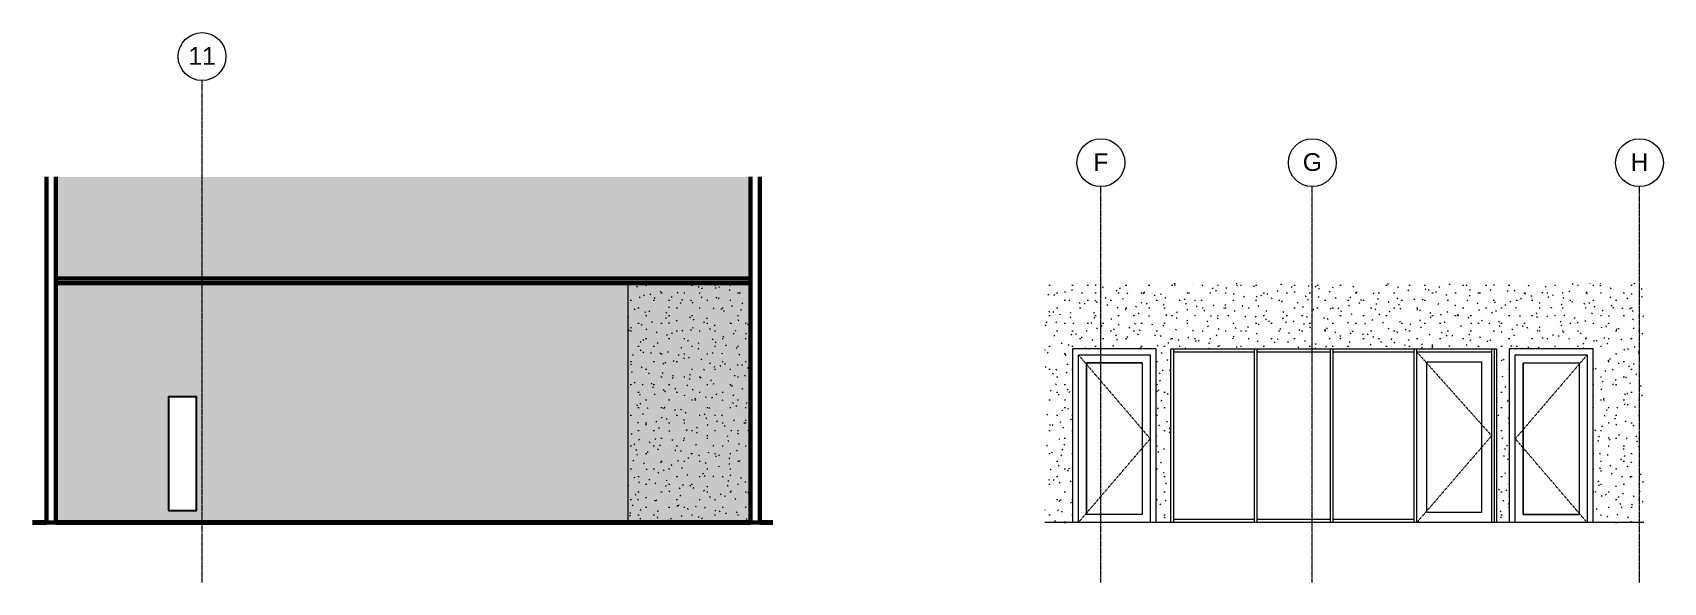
# Model space of a CAD drawing. Header units: inches. Extents: x -1667 to 6650, y -30 to 273.
# Drawn here: x 1541 to 2359, y -30 to 246 of the extents above; entities that cross this region are included whole.
import ezdxf

# ---------------------------------------------------------------- set-up
doc = ezdxf.new("R2010")
doc.units = ezdxf.units.IN
doc.header["$MEASUREMENT"] = 0
doc.linetypes.add('Dash 1_16_', pattern=[0.125, 0.0625, -0.0625])
doc.linetypes.add('Grid Line 1_2_', pattern=[0.875, 0.5, -0.125, 0.125, -0.125])
for name, color, linetype, lineweight in [('A-CLNG', 13, 'Continuous', 18), ('A-DOOR', 31, 'Continuous', 18), ('A-DOOR-FRAM', 31, 'Continuous', 9), ('A-DOOR-GLAZ', 31, 'Continuous', 9), ('A-GLAZ-CWMG', 51, 'Continuous', 9), ('A-WALL', 113, 'Continuous', 18), ('A-WALL-PATT', 111, 'Continuous', 18), ('C-BLDG-PADS', 91, 'Continuous', 9), ('C-TOPO', 7, 'Continuous', 9), ('I-WALL', 2, 'Continuous', 18), ('Q-SPCQ', 91, 'Continuous', 9), ('S-GRID', 1, 'Continuous', 9), ('S-GRID-IDEN', 1, 'Continuous', 9)]:
    doc.layers.add(name, color=color, linetype=linetype, lineweight=lineweight)
doc.styles.add('Arial', font='arial.ttf', dxfattribs={"height": 8.851796})
pattern_1 = [(0, (-2283.209, 0), (15.36, 3.84), [0.634, -10.886, 0.634, -10.886, -61.44]), (0, (-2283.209, 0), (15.36, 3.84), [-23.04, 0.634, -22.406, 0.634, -10.886, -26.88]), (0, (-2283.209, 0), (15.36, 3.84), [-57.6, 0.634, -7.046, 0.634, -18.566]), (120, (-2277.449, 1.92), (-11.0055376, 11.3821502), [0.634, -10.886, 0.634, -10.886, -61.44]), (120, (-2277.449, 1.92), (-11.0055376, 11.3821502), [-23.04, 0.634, -22.406, 0.634, -10.886, -26.88]), (120, (-2277.449, 1.92), (-11.0055376, 11.3821502), [-57.6, 0.634, -7.046, 0.634, -18.566]), (240, (-2275.529, 9.6), (-4.3544624, -15.2221502), [0.634, -10.886, 0.634, -10.886, -61.44]), (240, (-2275.529, 9.6), (-4.3544624, -15.2221502), [-23.04, 0.634, -22.406, 0.634, -10.886, -26.88]), (240, (-2275.529, 9.6), (-4.3544624, -15.2221502), [-57.6, 0.634, -7.046, 0.634, -18.566])]

# ---------------------------------------------------------------- blocks, each defined once
blk = doc.blocks.new('Grid - Grid Head - Circle-50561-WareHouse Office - South Elevation')
at = {"layer": 'S-GRID-IDEN', "color": 7}
blk.add_circle((-1040.31, 233.55), 12, dxfattribs=at)
blk = doc.blocks.new('Open Source Metal Building_Exterior_rvt-8-WareHouse Office - South Elevation')
at = {"layer": 'C-TOPO', "color": 10, "lineweight": 80}
for p, q in [((-1125.26, 0), (-1118.36, 0)), ((-1113.61, 0), (-765.36, 0)), ((-760.61, 0), (-754.16, 0))]:
    blk.add_line(p, q, dxfattribs=at)
at = {"layer": 'C-TOPO'}
for p, q in [((-1125.26, 0), (-1118.36, 0)), ((-1113.61, 0), (-765.36, 0)), ((-760.61, 0), (-754.16, 0))]:
    blk.add_line(p, q, dxfattribs=at)
at = {"layer": 'S-GRID', "linetype": 'Grid Line 1_2_'}
blk.add_line((-1040.31, -30), (-1040.31, 221.55), dxfattribs=at)
at = {"layer": 'S-GRID-IDEN', "insert": (-1040.31, 238.27), "char_height": 8.852, "width": 16.416, "attachment_point": 2, "line_spacing_factor": 0.938532, "style": 'Arial', "bg_fill": 3, "box_fill_scale": 1.25, "bg_fill_color": 0, "bg_fill_transparency": 0}
blk.add_mtext('11', dxfattribs=at)
at = {"color": 130, "lineweight": 5}
blk.add_blockref('Grid - Grid Head - Circle-50561-WareHouse Office - South Elevation', (0, 0), dxfattribs=at)
blk = doc.blocks.new('Dispenser_Disposal-Paper-Frost_Products_LTD_-Recessed-400A - Steel-Stainless-664721-WareHouse Office - South Elevation')
at = {"layer": 'Q-SPCQ', "lineweight": 30}
for p, q in [((-1056.98, 5.96), (-1056.98, 63.16)), ((-1056.91, 63.24), (-1043.31, 63.24)), ((-1043.23, 63.16), (-1043.23, 5.96)), ((-1043.31, 5.89), (-1056.91, 5.89))]:
    blk.add_line(p, q, dxfattribs=at)
for centre, start, end in [((-1056.91, 63.16), 90, 180), ((-1043.31, 63.16), 0, 90), ((-1056.91, 5.96), 180, 270), ((-1043.31, 5.96), 270, 0)]:
    blk.add_arc(centre, 0.0768, start, end, dxfattribs=at)
blk = doc.blocks.new('Grid - Grid Head - Circle-50561-OFFICE - EAST ELEVATION')
at = {"layer": 'S-GRID-IDEN', "color": 7}
blk.add_circle((1010.46, 180.37), 12, dxfattribs=at)
blk = doc.blocks.new('Open Source Metal Building_Exterior_rvt-9-OFFICE - EAST ELEVATION')
at = {"layer": 'C-BLDG-PADS', "color": 250, "lineweight": 18}
blk.add_line((1176.66, 0), (876.4, 0), dxfattribs=at)
at = {"layer": 'S-GRID', "linetype": 'Grid Line 1_2_'}
for p, q in [((904.46, -30), (904.46, 168.38)), ((1010.46, -30), (1010.46, 168.38)), ((1174.46, -30), (1174.46, 168.38))]:
    blk.add_line(p, q, dxfattribs=at)
at = {"layer": 'S-GRID-IDEN', "char_height": 8.85, "attachment_point": 2, "line_spacing_factor": 0.938532, "style": 'Arial', "bg_fill": 3, "box_fill_scale": 1.25, "bg_fill_color": 0, "bg_fill_transparency": 0}
for s, insert, width in [('F', (904.46, 185.09), 8.964), ('G', (1010.46, 185.09), 11.448), ('H', (1174.46, 185.09), 10.584)]:
    blk.add_mtext(s, dxfattribs=dict(at, insert=insert, width=width))
at = {"color": 130, "lineweight": 5}
for p in [(-106, 0), (0, 0), (164, 0)]:
    blk.add_blockref('Grid - Grid Head - Circle-50561-OFFICE - EAST ELEVATION', p, dxfattribs=at)
blk = doc.blocks.new('Single-Glass 1 - 36_ x 84_-564716-OFFICE - EAST ELEVATION')
at = {"layer": 'A-DOOR', "linetype": 'Dash 1_16_', "lineweight": 9}
for p in [(1148.21, 84), (1148.21, 0)]:
    blk.add_line(p, (1112.21, 42), dxfattribs=at)
at = {"layer": 'A-DOOR', "lineweight": 9}
for p, q in [((1116.21, 4), (1116.21, 80)), ((1116.21, 80), (1144.21, 80)), ((1144.21, 80), (1144.21, 4)), ((1144.21, 4), (1116.21, 4))]:
    blk.add_line(p, q, dxfattribs=at)
at = {"layer": 'A-DOOR-FRAM'}
for p, q in [((1151.21, 87), (1109.21, 87)), ((1109.21, 87), (1109.21, 0)), ((1112.21, 84), (1148.21, 84)), ((1112.21, 0), (1112.21, 84)), ((1148.21, 84), (1148.21, 0)), ((1151.21, 0), (1151.21, 87))]:
    blk.add_line(p, q, dxfattribs=at)
at = {"layer": 'A-DOOR-GLAZ'}
for p, q in [((1116.21, 80), (1144.21, 80)), ((1116.21, 80), (1116.21, 4)), ((1144.21, 80), (1144.21, 4)), ((1116.21, 4), (1144.21, 4))]:
    blk.add_line(p, q, dxfattribs=at)
blk = doc.blocks.new('Rectangular Mullion - 2_5_ x 5_ rectangular-700947-OFFICE - EAST ELEVATION')
at = {"layer": 'A-GLAZ-CWMG'}
for p, q in [((941.09, 0), (941.09, 1.5)), ((981.34, 1.5), (941.09, 1.5)), ((981.34, 1.5), (981.34, 0))]:
    blk.add_line(p, q, dxfattribs=at)
blk = doc.blocks.new('Rectangular Mullion - 2_5_ x 5_ rectangular-612077-OFFICE - EAST ELEVATION')
at = {"layer": 'A-GLAZ-CWMG'}
blk.add_line((941.09, 0), (941.09, 87), dxfattribs=at)
blk = doc.blocks.new('Rectangular Mullion - 2_5_ x 5_ rectangular-700948-OFFICE - EAST ELEVATION')
at = {"layer": 'A-GLAZ-CWMG'}
for p, q in [((941.09, 85.5), (941.09, 87)), ((941.09, 85.5), (981.34, 85.5)), ((981.34, 87), (981.34, 85.5))]:
    blk.add_line(p, q, dxfattribs=at)
blk = doc.blocks.new('Rectangular Mullion - 2_5_ x 5_ rectangular-700949-OFFICE - EAST ELEVATION')
at = {"layer": 'A-GLAZ-CWMG'}
for p, q in [((982.84, 85.5), (982.84, 87)), ((982.84, 85.5), (1019.34, 85.5)), ((1019.34, 87), (1019.34, 85.5))]:
    blk.add_line(p, q, dxfattribs=at)
blk = doc.blocks.new('Rectangular Mullion - 2_5_ x 5_ rectangular-700950-OFFICE - EAST ELEVATION')
at = {"layer": 'A-GLAZ-CWMG'}
for p, q in [((1062.84, 85.5), (1062.84, 87)), ((1062.84, 85.5), (1100.34, 85.5)), ((1100.34, 87), (1100.34, 85.5))]:
    blk.add_line(p, q, dxfattribs=at)
blk = doc.blocks.new('Rectangular Mullion - 2_5_ x 5_ rectangular-700951-OFFICE - EAST ELEVATION')
at = {"layer": 'A-GLAZ-CWMG'}
for p, q in [((982.84, 0), (982.84, 1.5)), ((1019.34, 1.5), (982.84, 1.5)), ((1019.34, 1.5), (1019.34, 0))]:
    blk.add_line(p, q, dxfattribs=at)
blk = doc.blocks.new('Rectangular Mullion - 2_5_ x 5_ rectangular-700952-OFFICE - EAST ELEVATION')
at = {"layer": 'A-GLAZ-CWMG'}
for p, q in [((1020.84, 0), (1020.84, 1.5)), ((1061.34, 1.5), (1020.84, 1.5)), ((1061.34, 1.5), (1061.34, 0))]:
    blk.add_line(p, q, dxfattribs=at)
blk = doc.blocks.new('Rectangular Mullion - 2_5_ x 5_ rectangular-612075-OFFICE - EAST ELEVATION')
at = {"layer": 'A-GLAZ-CWMG'}
for p, q in [((981.34, 87), (981.34, 0)), ((982.84, 0), (982.84, 87))]:
    blk.add_line(p, q, dxfattribs=at)
blk = doc.blocks.new('Door_Single_Storefront - one-700958-OFFICE - EAST ELEVATION')
at = {"layer": 'A-DOOR', "linetype": 'Dash 1_16_', "lineweight": 9}
for p, q in [((1062.84, 85.5), (1100.34, 43.5)), ((1100.34, 43.5), (1062.84, 0))]:
    blk.add_line(p, q, dxfattribs=at)
at = {"layer": 'A-DOOR'}
for p, q in [((1067.84, 5), (1067.84, 80.5)), ((1067.84, 80.5), (1095.34, 80.5)), ((1095.34, 80.5), (1095.34, 5)), ((1095.34, 5), (1067.84, 5))]:
    blk.add_line(p, q, dxfattribs=at)
blk = doc.blocks.new('Rectangular Mullion - 2_5_ x 5_ rectangular-700953-OFFICE - EAST ELEVATION')
at = {"layer": 'A-GLAZ-CWMG'}
for p, q in [((1020.84, 85.5), (1020.84, 87)), ((1020.84, 85.5), (1061.34, 85.5)), ((1061.34, 87), (1061.34, 85.5))]:
    blk.add_line(p, q, dxfattribs=at)
blk = doc.blocks.new('Rectangular Mullion - 2_5_ x 5_ rectangular-614138-OFFICE - EAST ELEVATION')
at = {"layer": 'A-GLAZ-CWMG'}
for p, q in [((1100.34, 87), (1100.34, 0)), ((1101.84, 0), (1101.84, 87))]:
    blk.add_line(p, q, dxfattribs=at)
blk = doc.blocks.new('Single-Glass 1 - 36_ x 84_-564710-OFFICE - EAST ELEVATION')
at = {"layer": 'A-DOOR', "linetype": 'Dash 1_16_', "lineweight": 9}
for p in [(893.21, 84), (893.21, 0)]:
    blk.add_line(p, (929.21, 42), dxfattribs=at)
at = {"layer": 'A-DOOR', "lineweight": 9}
for p, q in [((897.21, 80), (925.21, 80)), ((897.21, 4), (897.21, 80)), ((925.21, 80), (925.21, 4)), ((925.21, 4), (897.21, 4))]:
    blk.add_line(p, q, dxfattribs=at)
at = {"layer": 'A-DOOR-FRAM'}
for p, q in [((932.21, 87), (890.21, 87)), ((890.21, 87), (890.21, 0)), ((893.21, 0), (893.21, 84)), ((893.21, 84), (929.21, 84)), ((929.21, 84), (929.21, 0)), ((932.21, 0), (932.21, 87))]:
    blk.add_line(p, q, dxfattribs=at)
at = {"layer": 'A-DOOR-GLAZ'}
for p, q in [((897.21, 80), (897.21, 4)), ((925.21, 80), (897.21, 80)), ((925.21, 80), (925.21, 4)), ((925.21, 4), (897.21, 4))]:
    blk.add_line(p, q, dxfattribs=at)

msp = doc.modelspace()

# ---------------------------------------------------------------- hatches: boundary and pattern name
at = {"layer": 'A-WALL-PATT', "lineweight": 9}
h = msp.add_hatch(dxfattribs=at)
h.set_pattern_fill('FP_21', color=256, style=0, pattern_type=2)
h.set_pattern_definition(pattern_1)
h.paths.add_polyline_path([(1548.31, 0), (1548.93, 0), (1548.93, 173.21), (1548.31, 173.21)], flags=0)
h = msp.add_hatch(dxfattribs=at)
h.set_pattern_fill('FP_21', color=256, style=0, pattern_type=2)
h.set_pattern_definition(pattern_1)
h.paths.add_polyline_path([(1552.43, 0), (1553.06, 0), (1553.06, 173.21), (1552.43, 173.21)], flags=0)
h = msp.add_hatch(dxfattribs=at)
h.set_pattern_fill('FP_20', color=256, style=0, pattern_type=2)
h.set_pattern_definition(pattern_1)
h.paths.add_polyline_path([(1726.96, 0), (1901.31, 0), (1901.31, 120), (1553.06, 120), (1553.06, 0), (1623.43, 0)], flags=0)
h.paths.add_polyline_path([(1609.76, 5.89), (1609.72, 5.9), (1609.68, 5.96), (1609.68, 63.16), (1609.76, 63.24), (1623.36, 63.24), (1623.43, 63.16), (1623.43, 5.96), (1623.36, 5.89), (1615.43, 5.89)], flags=0)
h.paths.add_polyline_path([(1582.4, 122.25), (1901.31, 122.25), (1901.31, 173.21), (1553.06, 173.21), (1553.06, 122.25)], flags=0)
h = msp.add_hatch(dxfattribs=at)
h.set_pattern_fill('FP_21', color=256, style=0, pattern_type=2)
h.set_pattern_definition(pattern_1)
h.paths.add_polyline_path([(1901.31, 0), (1901.93, 0), (1901.93, 173.21), (1901.31, 173.21)], flags=0)
h = msp.add_hatch(dxfattribs=at)
h.set_pattern_fill('FP_21', color=256, style=0, pattern_type=2)
h.set_pattern_definition(pattern_1)
h.paths.add_polyline_path([(1905.43, 0), (1906.06, 0), (1906.06, 173.21), (1905.43, 173.21)], flags=0)
h = msp.add_hatch(dxfattribs=at)
h.set_pattern_fill('FP_20', color=256, style=0, pattern_type=2)
h.set_pattern_definition(pattern_1)
h.paths.add_polyline_path([(1901.31, 0), (1901.31, 120), (1839.81, 120), (1839.81, 0)], flags=0)
h = msp.add_hatch(dxfattribs=at)
h.set_pattern_fill('FP_22', color=256, style=0, pattern_type=2)
h.set_pattern_definition([(0, (8, 0), (15.36, 3.84), [0.634, -10.886, 0.634, -10.886, -61.44]), (0, (8, 0), (15.36, 3.84), [-23.04, 0.634, -22.406, 0.634, -10.886, -26.88]), (0, (8, 0), (15.36, 3.84), [-57.6, 0.634, -7.046, 0.634, -18.566]), (120, (13.76, 1.92), (-11.0055376, 11.38215), [0.634, -10.886, 0.634, -10.886, -61.44]), (120, (13.76, 1.92), (-11.0055376, 11.38215), [-23.04, 0.634, -22.406, 0.634, -10.886, -26.88]), (120, (13.76, 1.92), (-11.0055376, 11.38215), [-57.6, 0.634, -7.046, 0.634, -18.566]), (240, (15.68, 9.6), (-4.3544624, -15.22215), [0.634, -10.886, 0.634, -10.886, -61.44]), (240, (15.68, 9.6), (-4.3544624, -15.22215), [-23.04, 0.634, -22.406, 0.634, -10.886, -26.88]), (240, (15.68, 9.6), (-4.3544624, -15.22215), [-57.6, 0.634, -7.046, 0.634, -18.566])])
h.paths.add_polyline_path([(2062.73, 0), (2062.73, 87), (2104.73, 87), (2104.73, 0), (2112.1, 0), (2112.1, 87), (2275.35, 87), (2275.35, 0), (2281.73, 0), (2281.73, 87), (2323.73, 87), (2323.73, 0), (2349.17, 0), (2349.17, 120.01), (2048.91, 120.01), (2048.91, 0)], flags=0)

# ---------------------------------------------------------------- linework, layer by layer
at = {"layer": 'A-CLNG', "lineweight": 60}
for p, q in [((1901.31, 122.25), (1553.06, 122.25)), ((1553.06, 120), (1901.31, 120))]:
    msp.add_line(p, q, dxfattribs=at)
at = {"layer": 'A-CLNG'}
msp.add_line((1901.31, 120.62), (1553.06, 120.62), dxfattribs=at)
at = {"layer": 'A-WALL'}
for p, q in [((1548.93, 0), (1548.93, 173.21)), ((1552.43, 0), (1552.43, 173.21)), ((1901.93, 173.21), (1901.93, 0)), ((1905.43, 173.21), (1905.43, 0))]:
    msp.add_line(p, q, dxfattribs=at)
at = {"layer": 'I-WALL', "lineweight": 60}
for p, q in [((1548.31, 173.21), (1548.31, 0)), ((1553.06, 0), (1553.06, 173.21)), ((1901.31, 173.21), (1901.31, 0)), ((1906.06, 0), (1906.06, 173.21)), ((1548.31, 0), (1553.06, 0)), ((1901.31, 0), (1906.06, 0))]:
    msp.add_line(p, q, dxfattribs=at)
at = {"layer": 'I-WALL'}
for p, q in [((1839.81, 120), (1839.81, 0)), ((2112.1, 0), (2112.1, 87)), ((2112.1, 87), (2275.35, 87)), ((2275.35, 87), (2275.35, 0))]:
    msp.add_line(p, q, dxfattribs=at)

# ---------------------------------------------------------------- block references
at = {"layer": 'A-DOOR'}
for name in ['Single-Glass 1 - 36_ x 84_-564710-OFFICE - EAST ELEVATION', 'Door_Single_Storefront - one-700958-OFFICE - EAST ELEVATION', 'Single-Glass 1 - 36_ x 84_-564716-OFFICE - EAST ELEVATION']:
    msp.add_blockref(name, (1172.52, 0), dxfattribs=at)
at = {"layer": 'A-GLAZ-CWMG'}
for name, p in [('Rectangular Mullion - 2_5_ x 5_ rectangular-612077-OFFICE - EAST ELEVATION', (1172.52, 0)), ('Rectangular Mullion - 2_5_ x 5_ rectangular-700948-OFFICE - EAST ELEVATION', (1172.52, 0)), ('Rectangular Mullion - 2_5_ x 5_ rectangular-612075-OFFICE - EAST ELEVATION', (1172.52, 0)), ('Rectangular Mullion - 2_5_ x 5_ rectangular-700949-OFFICE - EAST ELEVATION', (1172.52, 0)), ('Rectangular Mullion - 2_5_ x 5_ rectangular-612075-OFFICE - EAST ELEVATION', (1210.52, 0)), ('Rectangular Mullion - 2_5_ x 5_ rectangular-700953-OFFICE - EAST ELEVATION', (1172.52, 0)), ('Rectangular Mullion - 2_5_ x 5_ rectangular-612075-OFFICE - EAST ELEVATION', (1252.52, 0)), ('Rectangular Mullion - 2_5_ x 5_ rectangular-700950-OFFICE - EAST ELEVATION', (1172.52, 0)), ('Rectangular Mullion - 2_5_ x 5_ rectangular-614138-OFFICE - EAST ELEVATION', (1172.52, 0)), ('Rectangular Mullion - 2_5_ x 5_ rectangular-700947-OFFICE - EAST ELEVATION', (1172.52, 0)), ('Rectangular Mullion - 2_5_ x 5_ rectangular-700951-OFFICE - EAST ELEVATION', (1172.52, 0)), ('Rectangular Mullion - 2_5_ x 5_ rectangular-700952-OFFICE - EAST ELEVATION', (1172.52, 0))]:
    msp.add_blockref(name, p, dxfattribs=at)
at = {"layer": 'Q-SPCQ'}
msp.add_blockref('Dispenser_Disposal-Paper-Frost_Products_LTD_-Recessed-400A - Steel-Stainless-664721-WareHouse Office - South Elevation', (2666.67, 0), dxfattribs=at)

# ---------------------------------------------------------------- next in the draw order: block references
at = {"color": 90, "lineweight": 5}
for name, p in [('Open Source Metal Building_Exterior_rvt-8-WareHouse Office - South Elevation', (2666.67, 0)), ('Open Source Metal Building_Exterior_rvt-9-OFFICE - EAST ELEVATION', (1172.52, 0))]:
    msp.add_blockref(name, p, dxfattribs=at)

doc.saveas('drawing.dxf')
